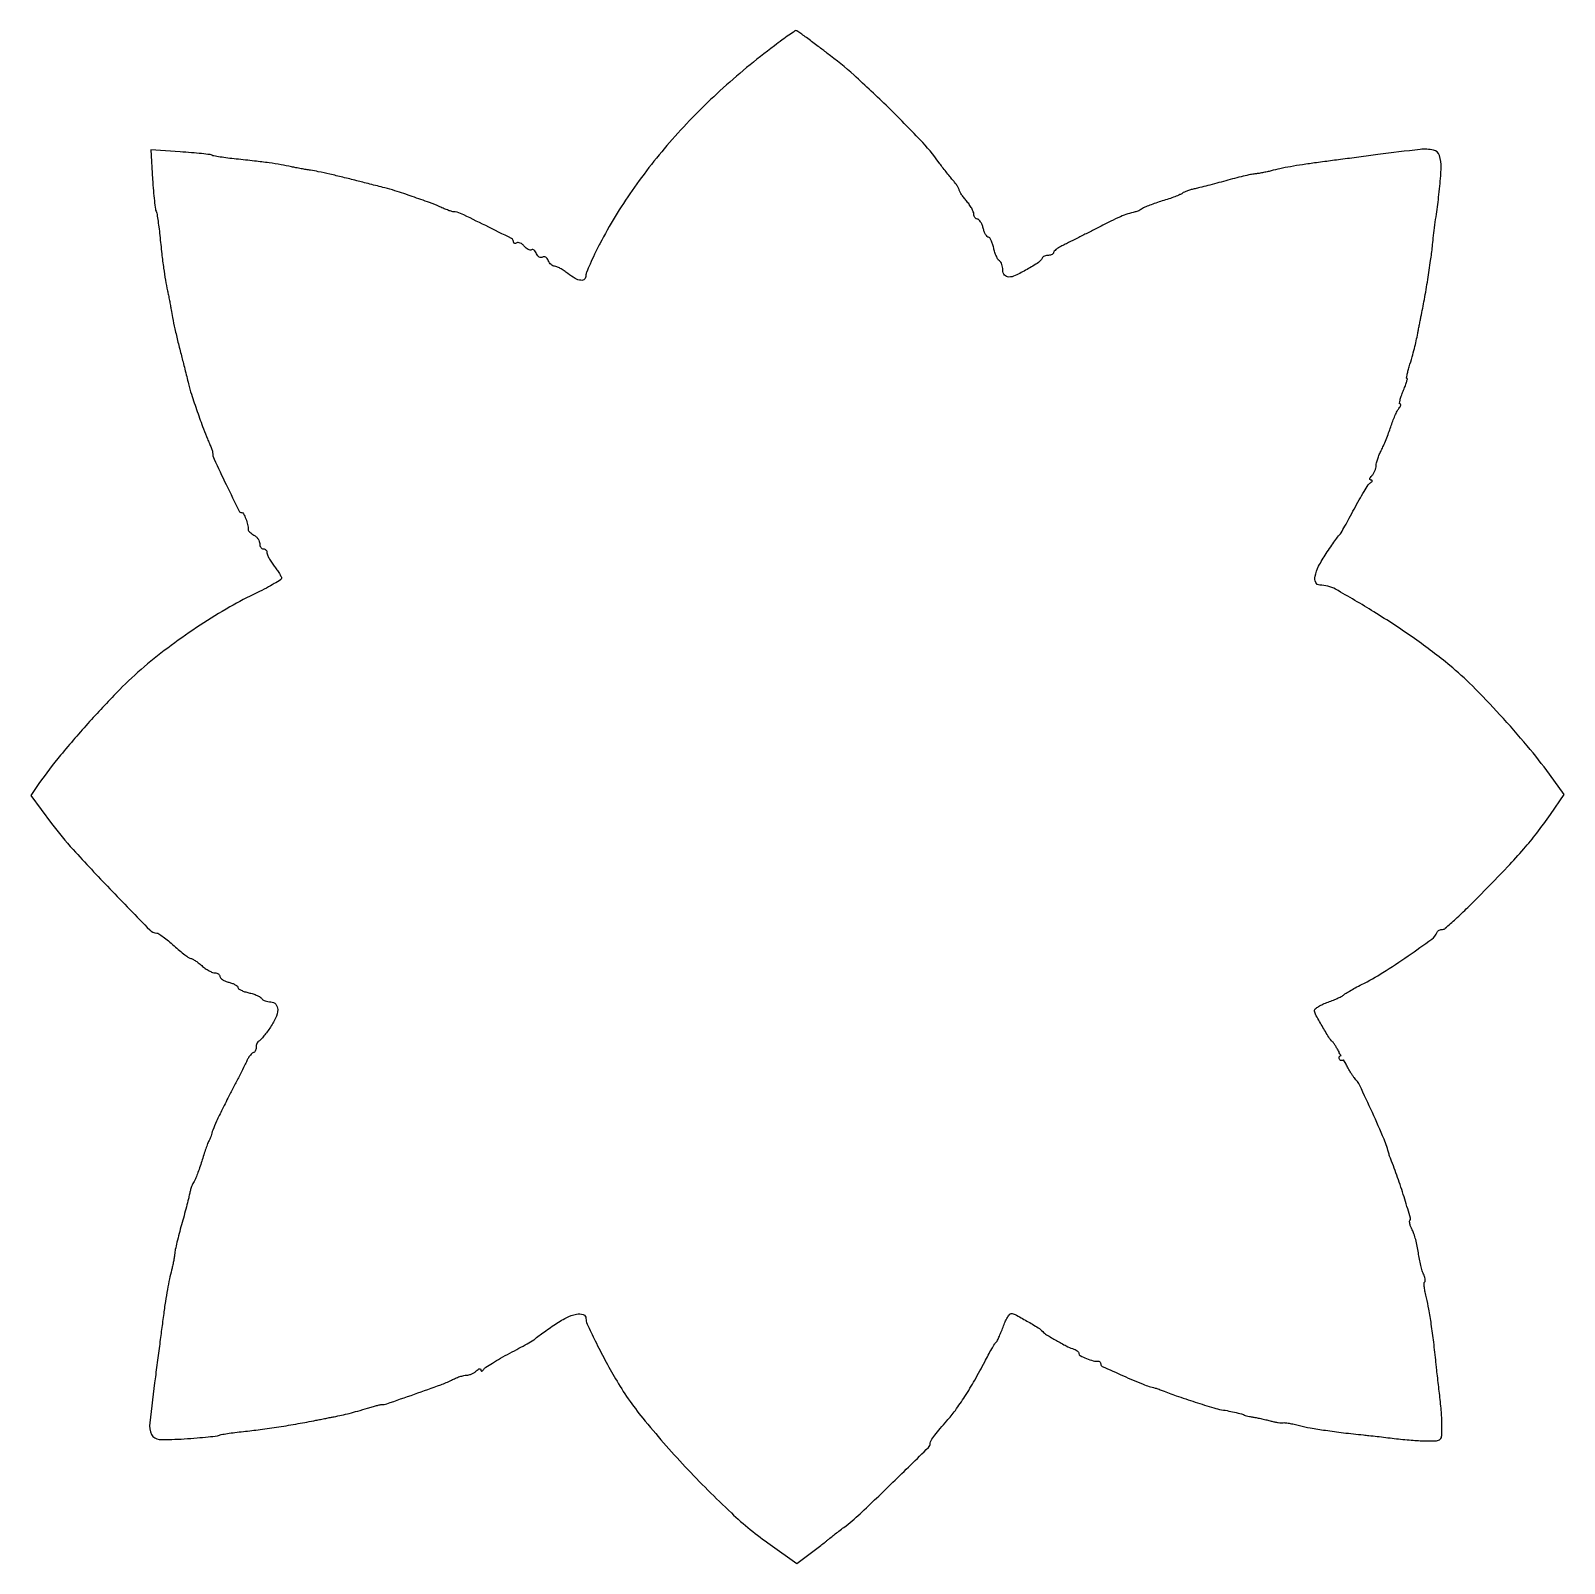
# Model space of a CAD drawing. Extents: x 0 to 423, y 0 to 423.
import ezdxf

# ---------------------------------------------------------------- set-up
doc = ezdxf.new("R2010")
doc.units = 0

msp = doc.modelspace()

# ---------------------------------------------------------------- linework, layer by layer
msp.add_lwpolyline([(205, 418.851706, 0.023855), (189.961668, 406.366276, 0.02696), (176.816024, 392.978619, 0.028211), (165.729337, 378.868115, 0.032424), (156.853636, 364.218796, 0.007205), (155.37761, 361.280322, 0.0097), (154.132006, 358.576372, 0.007139), (153.172061, 356.293214, 0.096228), (153, 355.407464, -0.204405), (152.582045, 354.427811, -0.224208), (151.608034, 354.101609, -0.102358), (150.025356, 354.62954, -0.034472), (148, 356, 0.019673), (146.959022, 356.750192, 0.02194), (145.898615, 357.387624, 0.021925), (144.955411, 357.847354, 0.097869), (144.356989, 357.977764, -0.116472), (143.875341, 358.101442, -0.063817), (143.373509, 358.452712, -0.058253), (142.928557, 358.963881, -0.058434), (142.614052, 359.563382, 0.069916), (142.308867, 360.114122, 0.100178), (141.892454, 360.483409, 0.123689), (141.433307, 360.615276, 0.147843), (141, 360.5, -0.147266), (140.56687, 360.384247, -0.123736), (140.108193, 360.514904, -0.100417), (139.69251, 360.882356, -0.070199), (139.388152, 361.430874, 0.052923), (139.101842, 361.991518, 0.083), (138.736326, 362.389003, 0.114802), (138.353315, 362.566075, 0.191806), (138.008522, 362.505267, -0.181877), (137.619095, 362.428856, -0.073576), (137.095981, 362.598131, -0.05965), (136.527077, 362.970049, -0.045008), (136, 363.5, 0.051163), (135.465066, 364.024799, 0.064852), (134.873238, 364.382846, 0.078714), (134.317219, 364.529241, 0.164952), (133.886693, 364.429973, -0.080434), (133.547795, 364.289456, -0.158718), (133.260466, 364.31315, -0.183844), (133.069718, 364.494707, -0.112079), (133, 364.801821, 0.282741), (132.497793, 365.618929, 0.002229), (125.33438, 369.205082, 0.00419), (118.428012, 372.55237, 0.111187), (116.439928, 373, -0.082326), (116.041576, 373.066037, -0.007045), (115.06393, 373.41479, -0.009161), (113.904526, 373.871251, -0.006973), (112.651129, 374.41205, 0.018075), (109.864703, 375.541608, 0.004202), (105.102822, 377.229193, 0.004149), (100.319639, 378.834918, 0.018957), (97.5, 379.638616, -0.000813), (95.449752, 380.143365, -0.000776), (93.368909, 380.66267, -0.00081), (91.413418, 381.157286, -0.001306), (89.75, 381.585526, 0.003757), (85.950972, 382.543743, 0.00433), (82.313363, 383.39892, 0.004555), (79.163946, 384.080513, 0.013713), (77, 384.466687, -0.005565), (75.844997, 384.653443, -0.003004), (74.426689, 384.907789, -0.002992), (72.984873, 385.184236, -0.004707), (71.750429, 385.440688, 0.011286), (68.880018, 385.997718, 0.007633), (65.585807, 386.508535, 0.00614), (61.586906, 387.016277, 0.003058), (56.510587, 387.56615, -0.005476), (54.16578, 387.831621, -0.007661), (52.077285, 388.123829, -0.004916), (50.337539, 388.412029, -0.09518), (49.829161, 388.605584, 0.108523), (49.294237, 388.793228, 0.003336), (46.958005, 389.061906, 0.006414), (44.184614, 389.326178, 0.004378), (41.026773, 389.558437), (32.916396, 390.083604), (33.441563, 381.973227, 0.004378), (33.673822, 378.815386, 0.006414), (33.938094, 376.041995, 0.003336), (34.206772, 373.705763, 0.108523), (34.394416, 373.170839, -0.09518), (34.587971, 372.662461, -0.004916), (34.876171, 370.922715, -0.007661), (35.168379, 368.83422, -0.005476), (35.43385, 366.489413, 0.003058), (35.983723, 361.413094, 0.00614), (36.491465, 357.414193, 0.007633), (37.002282, 354.119982, 0.011286), (37.559312, 351.249571, -0.004707), (37.815764, 350.015127, -0.002992), (38.092211, 348.573311, -0.003004), (38.346557, 347.155003, -0.005565), (38.533313, 346, 0.013713), (38.919487, 343.836054, 0.004555), (39.60108, 340.686637, 0.00433), (40.456257, 337.049028, 0.003757), (41.414474, 333.25, -0.001306), (41.842714, 331.586582, -0.00081), (42.33733, 329.631091, -0.000776), (42.856635, 327.550248, -0.000813), (43.361384, 325.5, 0.018957), (44.165082, 322.680361, 0.004149), (45.770807, 317.897178, 0.004202), (47.458392, 313.135297, 0.018075), (48.58795, 310.348871, -0.006973), (49.128749, 309.095474, -0.009161), (49.58521, 307.93607, -0.007045), (49.933963, 306.958424, -0.082326), (50, 306.560072, 0.110088), (50.394489, 304.790085, 0.003136), (53.75258, 297.74606, 0.001607), (57.323488, 290.434979, 0.285725), (58.02253, 290, -0.279464), (58.547372, 289.681799, -0.028444), (59.172141, 288.297207, -0.034038), (59.664662, 286.699094, -0.058566), (59.822773, 285.316979, 0.165133), (59.924849, 285.013252, 0.03837), (60.288325, 284.605648, 0.03556), (60.80202, 284.177539, 0.028377), (61.4104, 283.790204, -0.062493), (62.018372, 283.342224, -0.053605), (62.533055, 282.735907, -0.056159), (62.883122, 282.070863, -0.093352), (63, 281.45031, 0.067183), (63.074828, 280.895928, 0.084027), (63.29375, 280.426029, 0.099542), (63.618658, 280.111783, 0.143546), (64, 280, -0.108426), (64.381516, 279.916283, -0.099692), (64.70625, 279.679145, -0.095483), (64.924, 279.324733, -0.090382), (65, 278.907729, 0.104532), (65.122421, 278.328563, 0.021604), (65.5875, 277.389428, 0.021832), (66.234382, 276.326419, 0.019049), (67, 275.272871, -0.014327), (67.765816, 274.239703, -0.017968), (68.4125, 273.238038, -0.016314), (68.889925, 272.373848, -0.118576), (69, 271.916223, -0.25557), (68.760835, 271.47888, -0.008499), (67.017188, 270.40277, -0.014252), (64.837017, 269.190578, -0.009215), (62.25, 267.907188, 0.020384), (54.729763, 263.964814, 0.01444), (46.616893, 258.962952, 0.014104), (38.550676, 253.330446, 0.01603), (31.160876, 247.477805, 0.023272), (24.365074, 241.166752, 0.010674), (16.080455, 232.353369, 0.010702), (8.073853, 223.070857, 0.020316), (2.10452, 215.21377), (-0.187785, 211.927539), (5.590114, 204.21377, 0.02407), (11.527851, 197.034313, 0.00646), (21.643337, 186.220974, 0.001879), (32.657243, 174.833971, 0.195437), (34.617168, 173.976797, -0.142602), (35.14094, 173.809267, -0.010711), (36.374666, 172.939101, -0.014119), (37.817375, 171.810267, -0.010246), (39.360418, 170.476797, 0.008826), (40.892929, 169.14481, 0.012582), (42.303207, 168.021309, 0.00857), (43.50766, 167.142396, 0.154527), (43.957409, 167, -0.129311), (44.370288, 166.891405, -0.016783), (45.155006, 166.4125, -0.018647), (46.063079, 165.765856, -0.01459), (47, 165, 0.026119), (47.981775, 164.234535, 0.027277), (49.024305, 163.5875, 0.02829), (49.981189, 163.131919, 0.097252), (50.65301, 163, -0.071146), (51.167776, 162.92638, -0.086548), (51.604322, 162.711847, -0.100304), (51.896173, 162.393127, -0.136204), (52, 162.019052, 0.196992), (52.172385, 161.598489, 0.05533), (52.734375, 161.141941, 0.046776), (53.542915, 160.722843, 0.034719), (54.5, 160.410644, -0.028712), (55.457399, 160.111006, -0.040458), (56.265625, 159.728935, -0.046275), (56.836674, 159.325597, -0.219256), (57, 158.971047, 0.244), (57.184333, 158.615805, 0.039212), (57.877881, 158.204661, 0.035796), (58.843718, 157.813088, 0.024357), (59.988532, 157.502519, -0.023326), (61.174442, 157.183422, -0.027053), (62.266763, 156.767792, -0.027635), (63.138718, 156.321646, -0.122871), (63.547549, 155.923063, 0.118038), (63.904112, 155.56875, 0.048796), (64.520618, 155.27115, 0.044671), (65.274211, 155.068311, 0.043439), (66.059017, 155, -0.217697), (67.436452, 154.370437, -0.191218), (67.960697, 152.866993, -0.099979), (67.382126, 150.519598, -0.042644), (65.75, 147.709507, -0.009949), (64.833536, 146.456041, -0.012851), (63.940625, 145.344876, -0.010633), (63.157075, 144.458472, -0.102209), (62.75, 144.166667, 0.12921), (62.462547, 143.936478, 0.058488), (62.220313, 143.515104, 0.052342), (62.055626, 142.983289, 0.048968), (62, 142.416667, -0.050928), (61.944586, 141.874029, -0.07039), (61.779688, 141.413854, -0.089944), (61.536324, 141.102883, -0.181183), (61.25, 140.992198, 0.188174), (60.89457, 140.849245, 0.03603), (60.414475, 140.328042, 0.033902), (59.912418, 139.601321, 0.025522), (59.458851, 138.742198, -0.00717), (58.842608, 137.463401, -0.001291), (57.655216, 135.102396, -0.001392), (56.249571, 132.344385, -0.001259), (54.780854, 129.5, 0.004205), (52.645858, 125.304825, 0.009245), (51.100318, 122.054485, 0.011105), (50.041544, 119.572135, 0.045112), (49.571054, 118, -0.041765), (49.495804, 117.742297, -0.01163), (49.335449, 117.353125, -0.011652), (49.132695, 116.919535, -0.011988), (48.911778, 116.5, 0.038483), (48.621874, 115.870755, 0.004945), (48.119292, 114.471875, 0.005755), (47.55747, 112.796264, 0.004769), (46.996963, 111, -0.008356), (46.421575, 109.201517, -0.009832), (45.814998, 107.519001, -0.008857), (45.25129, 106.121432, -0.058687), (44.879131, 105.468939, 0.05479), (44.552716, 104.906837, 0.017896), (44.195823, 104.015501, 0.017592), (43.867394, 102.9898, 0.018974), (43.621074, 101.968939, -0.010915), (43.322368, 100.637213, -0.002685), (42.772122, 98.462751, -0.002747), (42.114604, 95.978188, -0.002744), (41.429563, 93.5, 0.005204), (40.76696, 91.05623, 0.005721), (40.176846, 88.675, 0.005359), (39.717878, 86.629905, 0.028643), (39.543898, 85.5, -0.015672), (39.423525, 84.556136, -0.007519), (39.213022, 83.353125, -0.007446), (38.95554, 82.103199, -0.010553), (38.686559, 81, 0.01267), (38.099652, 78.54778, 0.008028), (37.534394, 75.663444, 0.007008), (36.984497, 72.329166, 0.004688), (36.444648, 68.5, -0.00001), (36.1414, 66.193123, -0.000002), (35.571195, 61.85625, -0.000002), (34.902479, 56.7704, -0.000002), (34.209457, 51.5, 0.004641), (32.658564, 38.794658, 0.138333), (33.177794, 35.632289, 0.284958), (35.267839, 34.269114, 0.022436), (42.20043, 34.422538, 0.003646), (45.710251, 34.683735, 0.005452), (48.772229, 34.967711, 0.002463), (51.371894, 35.250382, 0.110532), (51.881913, 35.427018, -0.096269), (52.361148, 35.608295, -0.004409), (54.095565, 35.889733, -0.007207), (56.172612, 36.177418, -0.005092), (58.513075, 36.443098, 0.007505), (63.113459, 36.987812, 0.005213), (68.293979, 37.735264, 0.005133), (73.578252, 38.60965, 0.006274), (78.5, 39.539871, -0.000838), (79.794999, 39.799242, -0.000649), (81.20625, 40.077534, -0.000656), (82.524004, 40.333817, -0.001581), (83.5, 40.519105, 0.008531), (85.57711, 40.943427, 0.007728), (87.708402, 41.451522, 0.006865), (90.049324, 42.082324, 0.004314), (92.768498, 42.880667, -0.004225), (94.057362, 43.259324, -0.005764), (95.225548, 43.577321, -0.003886), (96.208375, 43.824591, -0.064419), (96.543117, 43.861576, 0.087364), (98.037512, 44.096104, 0.001564), (105.722286, 46.754814, 0.00316), (112.981107, 49.343202, 0.03303), (115.872831, 50.616868, -0.02116), (116.992411, 51.142041, -0.01947), (118.183582, 51.586813, -0.019891), (119.276311, 51.899432, -0.058791), (120.05, 51.993839, 0.063545), (120.731092, 52.083502, 0.038901), (121.497188, 52.35069, 0.038457), (122.226916, 52.740119, 0.054631), (122.8, 53.2, -0.038699), (123.262608, 53.596049, -0.10736), (123.651998, 53.768438, -0.239309), (123.90211, 53.70005, -0.207397), (124.015313, 53.45, 0.111548), (124.081304, 53.178328, 0.333139), (124.241942, 53.0973, 0.162117), (124.480602, 53.22688, 0.039027), (124.765313, 53.583361, -0.097587), (125.354399, 54.1665, -0.007926), (127.193561, 55.345128, -0.010424), (129.456863, 56.681036, -0.007825), (132, 58.059549, 0.003699), (134.526751, 59.402323, 0.005352), (136.7375, 60.62899, 0.002877), (138.586251, 61.69496, 0.084913), (139, 62.042187, -0.056578), (139.381098, 62.400495, -0.002986), (140.727926, 63.394041, -0.004672), (142.350947, 64.553368, -0.003381), (144.180175, 65.815999, -0.030487), (147.580519, 67.837833, -0.067453), (150.419474, 68.844563, -0.137004), (152.24688, 68.723343, -0.318191), (153, 67.659722, 0.108588), (153.341028, 66.107955, 0.005567), (155.563324, 61.433572, 0.009218), (158.24142, 56.204962, 0.008819), (161.148986, 51, 0.039543), (168.663914, 40.158313, 0.01642), (180.396546, 26.727042, 0.016502), (193.108436, 13.97538, 0.035553), (203.859916, 5.22969), (211.219832, 0.065891), (214.859916, 2.782946, 0.002088), (216.33885, 3.896509, 0.002247), (217.772542, 4.995615, 0.002123), (218.99498, 5.949847, 0.010718), (219.663631, 6.5, -0.010374), (220.318729, 7.03976, -0.002289), (221.465503, 7.936858, -0.002379), (222.800971, 8.961616, -0.002288), (224.163631, 9.987175, 0.029229), (228.663559, 13.770034, 0.003822), (237.690041, 22.437774, 0.000931), (247.501287, 32.040037, 0.201227), (248, 33.229042, -0.14606), (248.211812, 33.938659, -0.014098), (249.25096, 35.430749, -0.015884), (250.692279, 37.256413, -0.009198), (252.532913, 39.361591, 0.027122), (254.904383, 42.278523, 0.014422), (257.531417, 46.12219, 0.013046), (260.271945, 50.646601, 0.010369), (262.999074, 55.664943, -0.00532), (264.000793, 57.553475, -0.00733), (264.943232, 59.226577, -0.004902), (265.764838, 60.605173, -0.084429), (266.108146, 61, 0.103863), (266.413238, 61.379458, 0.009922), (266.933115, 62.454688, 0.012314), (267.501526, 63.777322, 0.009411), (268.05996, 65.25, -0.020599), (268.641755, 66.686505, -0.029731), (269.281122, 67.898438, -0.029637), (269.893649, 68.785835, -0.23082), (270.332854, 69, -0.124298), (271.403494, 68.729668, -0.006005), (274.643292, 66.931626, -0.008248), (277.75958, 65.084038, -0.071077), (279, 64.052786, 0.070102), (280.097155, 63.137035, 0.008717), (282.771999, 61.540514, 0.010291), (285.515328, 60.041483, 0.04313), (287.25, 59.321721, -0.037318), (287.919805, 59.052869, -0.047676), (288.485937, 58.704535, -0.055638), (288.87801, 58.33336, -0.177224), (289, 58, 0.278723), (289.377265, 57.375804, 0.025419), (291.096916, 56.58157, 0.031093), (292.956991, 55.965824, 0.100518), (294.25, 55.891849, -0.124258), (294.535771, 55.862011, -0.117819), (294.779688, 55.700162, -0.105299), (294.943202, 55.427734, -0.082877), (295, 55.087425, 0.29398), (295.432454, 54.415475, 0.002554), (301.257073, 51.800449, 0.00822), (306.732975, 49.482427, 0.038265), (310, 48.444875, -0.023161), (310.282131, 48.364562, -0.004265), (310.79375, 48.188076, -0.004572), (311.389057, 47.970874, -0.004148), (312, 47.735816, 0.011155), (315.84179, 46.31918, 0.004662), (321.077932, 44.574436, 0.003332), (326.205406, 42.956507, 0.035149), (328.343507, 42.458768, -0.00965), (330.357017, 42.097043, -0.008817), (332.416919, 41.647891, -0.002448), (334.362762, 41.177453, -0.344953), (334.5, 41.002201, 0.34628), (334.555186, 40.932072, 0.003267), (335.234375, 40.772445, 0.009013), (336.041493, 40.603551, 0.005497), (337, 40.431844, -0.007654), (338.137954, 40.222921, -0.004427), (339.5, 39.938678, -0.004423), (340.861749, 39.629247, -0.007409), (342, 39.342116, 0.013688), (343.016812, 39.099157, 0.015476), (344.004726, 38.923243, 0.014815), (344.848984, 38.825174, 0.077635), (345.313962, 38.857283, -0.087878), (345.821246, 38.881956, -0.009787), (346.971597, 38.71247, -0.011666), (348.342916, 38.449893, -0.009207), (349.813962, 38.104011, 0.0184), (352.83965, 37.45104, 0.007433), (357.009069, 36.774388, 0.006658), (361.965233, 36.112794, 0.004827), (367.5, 35.502984, -0.002552), (369.023834, 35.342104, -0.00087), (371.234375, 35.093413, -0.000865), (373.674315, 34.810336, -0.000997), (376, 34.531732, 0.009591), (380.700724, 34.050401, 0.016801), (384.607167, 33.857813, 0.013862), (387.664532, 33.894686, 0.188594), (388.666667, 34.333333, 0.188594), (389.105314, 35.335468, 0.013862), (389.142187, 38.392833, 0.016801), (388.949599, 42.299276, 0.009591), (388.468268, 47, -0.000997), (388.189664, 49.325685, -0.000865), (387.906587, 51.765625, -0.00087), (387.657896, 53.976166, -0.002552), (387.497016, 55.5, 0.004878), (386.880492, 61.090414, 0.006883), (386.21406, 66.058005, 0.007761), (385.527717, 70.240581, 0.017943), (384.851585, 73.350942, -0.015139), (384.513604, 74.864783, -0.021622), (384.313163, 76.226516, -0.018431), (384.240037, 77.332, -0.206511), (384.399091, 77.732425, 0.180159), (384.5438, 78.048869, 0.055292), (384.523476, 78.582559, 0.047329), (384.364642, 79.222949, 0.036741), (384.077515, 79.881483, -0.048458), (383.710631, 80.779725, -0.012822), (383.303764, 82.277291, -0.012887), (382.926742, 84.013212, -0.012924), (382.640061, 85.764614, 0.016558), (382.334608, 87.549246, 0.01465), (381.90108, 89.384863, 0.014875), (381.412785, 91.015392, 0.042695), (380.946342, 92.10026, -0.026577), (380.557793, 92.929342, -0.037288), (380.308057, 93.707438, -0.041245), (380.209889, 94.341579, -0.217469), (380.32991, 94.663244, 0.275967), (380.494981, 95.318259, 0.002328), (378.904851, 100.526602, 0.008283), (377.130227, 105.926187, 0.009615), (375.258953, 111, -0.003631), (375.025289, 111.610943, -0.003993), (374.80795, 112.20625, -0.003727), (374.630103, 112.717768, -0.020121), (374.546827, 113, 0.038193), (373.180963, 117.080154, 0.006825), (369.953806, 124.444055, 0.004509), (366.481193, 131.903403, 0.085376), (365, 134, -0.047481), (364.735425, 134.320235, -0.007222), (364.279688, 135.014062, -0.008031), (363.765235, 135.8519, -0.006877), (363.25, 136.75, 0.013514), (362.680963, 137.774267), (362, 139, -1.333333), (361.319037, 140.225733, -0.181818), (360.75, 141.25, 0.008499), (360.230894, 142.148087, 0.009795), (359.704806, 142.985937, 0.008983), (359.233624, 143.677274, 0.054878), (358.947214, 144, -0.071077), (357.915962, 145.24042, -0.008248), (356.068374, 148.356708, -0.006005), (354.270332, 151.596506, -0.124298), (354, 152.667146, -0.23082), (354.214165, 153.106351, -0.029637), (355.101562, 153.718878, -0.029731), (356.313495, 154.358245, -0.020599), (357.75, 154.94004, 0.009411), (359.222678, 155.498474, 0.012314), (360.545313, 156.066885, 0.009922), (361.620542, 156.586762, 0.103863), (362, 156.891854, -0.084426), (362.389325, 157.230382, -0.005543), (363.675, 157.994395, -0.007913), (365.239886, 158.868227, -0.005821), (367, 159.788593, 0.022038), (372.860527, 163.099334, 0.011851), (379.796272, 167.663237, 0.006716), (386.329083, 172.31849, 0.134821), (387.833333, 174.216369, -0.108339), (388.046995, 174.51691, -0.062769), (388.411458, 174.772492, -0.058272), (388.862384, 174.947277, -0.061462), (389.333333, 175.009136, 0.180895), (390.074697, 175.293064, 0.004075), (392.951467, 177.876967, 0.008648), (396.282235, 181.025393, 0.00568), (400.012086, 184.759136, 0.003203), (407.274417, 192.292077, 0.011502), (411.76681, 197.234845, 0.015498), (415.298741, 201.56954, 0.010412), (419.072866, 206.725397), (422.911489, 212.205212), (418.784783, 217.852606, 0.016842), (412.700122, 225.616442, 0.010817), (405.152306, 234.221343, 0.010836), (397.532663, 242.184581, 0.024106), (391.323016, 247.826929, 0.019408), (381.599231, 255.227505, 0.014629), (370.382061, 262.616593, 0.010094), (359.827174, 268.844126, 0.128921), (355.418818, 270, -0.301434), (354.327275, 270.723825, -0.151509), (354.156627, 272.442268, -0.069429), (355.135807, 275.206973, -0.027185), (357.198237, 278.699868, -0.003244), (358.465301, 280.575081, -0.004509), (359.626067, 282.236836, -0.002821), (360.621229, 283.617935, -0.056439), (360.972049, 284, 0.082413), (361.312513, 284.411598, 0.002726), (362.375192, 286.2625, 0.005127), (363.598705, 288.473235, 0.003539), (364.940451, 291, -0.007825), (366.318964, 293.543137, -0.010424), (367.654872, 295.806439, -0.007926), (368.8335, 297.645601, -0.097587), (369.416639, 298.234687, 0.039027), (369.77312, 298.519398, 0.162117), (369.9027, 298.758058, 0.333139), (369.821672, 298.918696, 0.111548), (369.55, 298.984687, -0.207397), (369.29995, 299.09789, -0.239309), (369.231563, 299.348002, -0.10736), (369.403951, 299.737392, -0.038699), (369.8, 300.2, 0.054631), (370.259881, 300.773084, 0.038457), (370.64931, 301.502812, 0.038901), (370.916498, 302.268908, 0.063545), (371.006161, 302.95, -0.059148), (371.101312, 303.7252, -0.019801), (371.417174, 304.824103, -0.01939), (371.866339, 306.023735, -0.020969), (372.396705, 307.15333, 0.016641), (373.015314, 308.441775, 0.007658), (373.738611, 310.157204, 0.007575), (374.445119, 311.986571, 0.010405), (375.020867, 313.65333, -0.012434), (375.568349, 315.217668, -0.01281), (376.187897, 316.737228, -0.012624), (376.7909, 318.02475, -0.051956), (377.252768, 318.75, 0.029757), (377.589412, 319.230243, 0.068669), (377.766668, 319.632812, 0.150329), (377.761325, 319.889933, 0.323526), (377.609025, 320, -0.450025), (377.440288, 320.19044, -0.027807), (377.589523, 321.028125, -0.026402), (377.919978, 322.157332, -0.014575), (378.435553, 323.5, 0.008665), (378.969352, 324.8425, 0.015245), (379.356988, 325.971875, 0.009858), (379.616477, 326.872821, 0.492808), (379.518779, 327, -0.45437), (379.407147, 327.127837, -0.012294), (379.540344, 327.954687, -0.017457), (379.774015, 329.003513, -0.010041), (380.124639, 330.25, 0.004345), (380.91975, 332.957953, 0.00687), (381.54924, 335.294477, 0.00772), (382.056913, 337.424409, 0.008524), (382.480895, 339.5, -0.001764), (382.660476, 340.444051, -0.000861), (382.895833, 341.646875, -0.000854), (383.144886, 342.89692, -0.001238), (383.369462, 344, 0.00641), (384.298139, 348.815781, 0.004355), (385.236989, 354.319017, 0.004355), (386.037704, 359.561908, 0.0105), (386.514626, 363.456748, -0.004132), (386.762137, 365.716256, -0.001961), (387.116428, 368.622888, -0.001944), (387.510681, 371.659716, -0.002754), (387.886881, 374.358631, 0.006954), (388.239202, 377.051493, 0.004991), (388.560916, 380.069231, 0.00504), (388.8096, 382.948894, 0.010812), (388.930907, 385.17492, 0.085523), (388.460569, 388.566128, 0.270799), (386.822777, 390.04199, 0.079585), (383.100235, 390.212193, 0.004401), (371.5, 388.790543, -0.000002), (366.2296, 388.097521, -0.000002), (361.14375, 387.428805, -0.000002), (356.806877, 386.8586, -0.00001), (354.5, 386.555352, 0.004688), (350.670834, 386.015503, 0.007008), (347.336556, 385.465606, 0.008028), (344.45222, 384.900348, 0.01267), (342, 384.313441, -0.010553), (340.896801, 384.04446, -0.007446), (339.646875, 383.786978, -0.007519), (338.443864, 383.576475, -0.015672), (337.5, 383.456102, 0.028643), (336.370095, 383.282122, 0.005359), (334.325, 382.823154, 0.005721), (331.94377, 382.23304, 0.005204), (329.5, 381.570437, -0.002744), (327.021812, 380.885396, -0.002747), (324.537249, 380.227878, -0.002685), (322.362787, 379.677632, -0.010915), (321.031061, 379.378926, 0.018974), (320.0102, 379.132606, 0.017592), (318.984499, 378.804177, 0.017896), (318.093163, 378.447284, 0.05479), (317.531061, 378.120869, -0.058585), (316.87859, 377.748547, -0.008839), (315.480999, 377.18411, -0.009813), (313.798483, 376.576551, -0.00834), (312, 376, 0.008045), (310.203776, 375.425343, 0.009558), (308.528125, 374.823463, 0.008517), (307.137511, 374.266439, 0.058994), (306.5, 373.90491, -0.028197), (306.04412, 373.607958, -0.019668), (305.5, 373.323552, -0.019903), (304.954862, 373.091463, -0.038382), (304.5, 372.957718, 0.0264), (302.497581, 372.420666, 0.022288), (300.443802, 371.649047, 0.014249), (297.765779, 370.412886, 0.003633), (293.5, 368.255581, -0.000804), (290.655617, 366.796838, -0.000886), (287.897604, 365.394144, -0.000823), (285.537507, 364.203963, -0.004528), (284.257802, 363.575702, 0.025204), (283.39868, 363.108905, 0.0334), (282.671958, 362.595675, 0.035315), (282.150204, 362.107396, 0.186499), (282.007802, 361.75, -0.181183), (281.897117, 361.463676, -0.089944), (281.586146, 361.220312, -0.07039), (281.125971, 361.055414, -0.050928), (280.583333, 361, 0.051798), (280.016733, 360.941145, 0.054621), (279.484896, 360.767175, 0.060911), (279.064205, 360.511013, 0.12669), (278.833333, 360.207405, -0.150493), (277.851057, 359.033718, -0.015053), (274.685745, 357.114324, -0.016863), (271.4135, 355.405454, -0.112357), (269.631966, 355, -0.109822), (268.986321, 355.143543, -0.108963), (268.460198, 355.547338, -0.099056), (268.117973, 356.171318, -0.076194), (268, 356.940983, 0.043439), (267.931689, 357.725789, 0.044671), (267.72885, 358.479382, 0.048796), (267.43125, 359.095888, 0.118038), (267.076937, 359.452451, -0.122871), (266.678354, 359.861282, -0.027635), (266.232208, 360.733237, -0.027053), (265.816578, 361.825558, -0.023326), (265.497481, 363.011468, 0.024357), (265.186912, 364.156282, 0.035796), (264.795339, 365.122119, 0.039212), (264.384195, 365.815667, 0.244), (264.028953, 366, -0.219256), (263.674403, 366.163326, -0.046275), (263.271065, 366.734375, -0.040458), (262.888994, 367.542601, -0.028712), (262.589356, 368.5, 0.034719), (262.277157, 369.457085, 0.046776), (261.858059, 370.265625, 0.05533), (261.401511, 370.827615, 0.196992), (260.980948, 371, -0.136204), (260.606873, 371.103827, -0.100304), (260.288153, 371.395678, -0.086548), (260.07362, 371.832224, -0.071146), (260, 372.34699, 0.097252), (259.868081, 373.018811, 0.02829), (259.4125, 373.975695, 0.027277), (258.765465, 375.018225, 0.026119), (258, 376, -0.013763), (257.234101, 376.933818, -0.017852), (256.5875, 377.832483, -0.015679), (256.105761, 378.606625, -0.132083), (256, 379, 0.127448), (255.89995, 379.386138, 0.01752), (255.467619, 380.103964, 0.019177), (254.881617, 380.932697, 0.015156), (254.187638, 381.783651, -0.007958), (253.354806, 382.775373, -0.004055), (252.338477, 384.046391, -0.004027), (251.311483, 385.374191, -0.006022), (250.437638, 386.552164, 0.03288), (245.195199, 392.87905, 0.009684), (236.35603, 401.867231, 0.010059), (226.953296, 410.702108, 0.023583), (219.5, 416.816028, -0.001348), (218.91037, 417.257359, -0.000206), (217.737898, 418.140637, -0.00023), (216.355081, 419.184268, -0.000199), (214.905609, 420.28016, 0.005136), (213.498813, 421.32212, 0.007703), (212.247923, 422.199783, 0.003734), (211.174685, 422.916738, 0.149112), (210.905609, 422.995697, 0.149703), (210.625926, 422.906783, 0.001716), (209.003523, 421.776625, 0.005071), (207.137382, 420.438699, 0.003264)], format="xyb", close=True)

doc.saveas('drawing.dxf')
